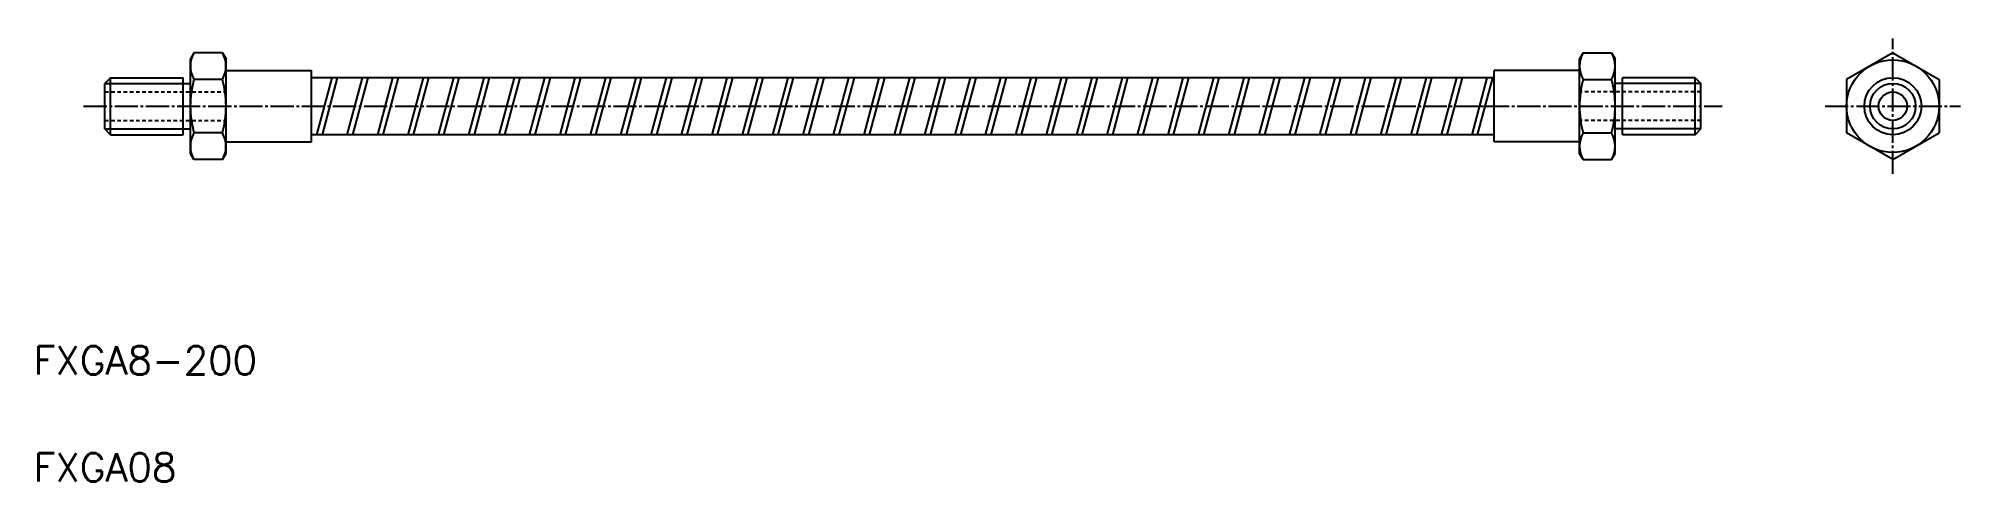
# Model space of a CAD drawing. Extents: x 144 to 414, y 43 to 105.
import ezdxf

# ---------------------------------------------------------------- set-up
doc = ezdxf.new("R2010")
doc.units = 0
doc.header["$LTSCALE"] = 0.25
doc.linetypes.add('CENTER', pattern=[17.5, 13, -1.5, 1.5, -1.5])
doc.linetypes.add('DASHED', pattern=[3.5, 2, -1.5])
doc.layers.get('0').update_dxf_attribs({"linetype": 'CONTINUOUS'})
doc.layers.add('CENTER', color=1, linetype='CENTER')
doc.layers.add('HATCH', color=3, linetype='CONTINUOUS')
doc.styles.get("Standard").update_dxf_attribs({"font": 'txt.shx'})

msp = doc.modelspace()

# ---------------------------------------------------------------- linework, layer by layer
at = {"color": 7, "linetype": 'CONTINUOUS'}
for p, q in [((165.84, 103.14), (165.34, 102.27)), ((169.83, 103.14), (165.84, 103.14)), ((169.83, 103.14), (170.34, 102.27)), ((360.84, 103.14), (360.34, 102.27)), ((360.84, 103.14), (364.83, 103.14)), ((364.83, 103.14), (365.34, 102.27)), ((404.31, 103.14), (397.81, 99.39)), ((404.31, 103.14), (410.81, 99.39)), ((165.34, 89), (165.34, 102.27)), ((170.34, 89), (170.34, 102.27)), ((170.34, 100.63), (182.34, 100.63)), ((182.34, 90.63), (182.34, 100.63)), ((348.34, 90.63), (348.34, 100.63)), ((360.34, 100.63), (348.34, 100.63)), ((360.34, 89), (360.34, 102.27)), ((365.34, 89), (365.34, 102.27)), ((154.14, 99.63), (153.34, 98.83)), ((153.34, 92.43), (153.34, 98.83)), ((154.14, 99.63), (164.34, 99.63)), ((154.14, 91.63), (154.14, 99.63)), ((164.34, 91.63), (164.34, 99.63)), ((164.34, 98.83), (165.34, 98.83)), ((169.83, 99.39), (165.84, 99.39)), ((348.34, 99.63), (182.34, 99.63)), ((360.84, 99.39), (364.83, 99.39)), ((366.34, 98.83), (365.34, 98.83)), ((366.34, 91.63), (366.34, 99.63)), ((376.54, 99.63), (366.34, 99.63)), ((376.54, 99.63), (377.34, 98.83)), ((376.54, 91.63), (376.54, 99.63)), ((377.34, 92.43), (377.34, 98.83)), ((397.81, 99.39), (397.81, 91.88)), ((410.81, 99.39), (410.81, 91.88)), ((154.14, 91.63), (153.34, 92.43)), ((164.34, 92.43), (165.34, 92.43)), ((169.83, 91.88), (165.84, 91.88)), ((360.84, 91.88), (364.83, 91.88)), ((366.34, 92.43), (365.34, 92.43)), ((376.54, 91.63), (377.34, 92.43)), ((404.31, 88.13), (397.81, 91.88)), ((404.31, 88.13), (410.81, 91.88)), ((154.14, 91.63), (164.34, 91.63)), ((170.34, 90.63), (182.34, 90.63)), ((348.34, 91.63), (182.34, 91.63)), ((360.34, 90.63), (348.34, 90.63)), ((376.54, 91.63), (366.34, 91.63)), ((165.84, 88.13), (165.34, 89)), ((169.83, 88.13), (165.84, 88.13)), ((169.83, 88.13), (170.34, 89)), ((360.84, 88.13), (360.34, 89)), ((360.84, 88.13), (364.83, 88.13)), ((364.83, 88.13), (365.34, 89))]:
    msp.add_line(p, q, dxfattribs=at)
at = {"color": 3}
for p, q in [((153.34, 98.83), (164.34, 98.83)), ((377.34, 98.83), (366.34, 98.83)), ((153.34, 92.43), (164.34, 92.43)), ((377.34, 92.43), (366.34, 92.43))]:
    msp.add_line(p, q, dxfattribs=at)
at = {"color": 3, "linetype": 'DASHED'}
for p, q in [((153.34, 97.63), (170.34, 97.63)), ((377.34, 97.63), (360.34, 97.63)), ((153.34, 93.63), (170.34, 93.63)), ((377.34, 93.63), (360.34, 93.63))]:
    msp.add_line(p, q, dxfattribs=at)
at = {"color": 7, "linetype": 'CONTINUOUS'}
for radius in [6.5, 4, 2]:
    msp.add_circle((404.31, 95.63), radius, dxfattribs=at)
at = {"color": 3}
msp.add_circle((404.31, 95.63), 3.2, dxfattribs=at)
at = {"color": 7, "linetype": 'CONTINUOUS'}
for centre, radius, start, end in [((169.09, 101.26), 3.75, 150, 210), ((166.58, 101.26), 3.75, 330, 30), ((364.09, 101.26), 3.75, 150, 210), ((361.58, 101.26), 3.75, 330, 30), ((179.59, 95.63), 14.26, 164.7385, 195.2615), ((156.08, 95.63), 14.26, 344.7385, 15.2615), ((374.59, 95.63), 14.26, 164.7385, 195.2615), ((351.08, 95.63), 14.26, 344.7385, 15.2615), ((169.09, 90.01), 3.75, 150, 210), ((166.58, 90.01), 3.75, 330, 30), ((364.09, 90.01), 3.75, 150, 210), ((361.58, 90.01), 3.75, 330, 30)]:
    msp.add_arc(centre, radius, start, end, dxfattribs=at)
at = {"layer": 'CENTER', "color": 1, "linetype": 'CENTER'}
for p, q in [((404.31, 86.13), (404.31, 105.13)), ((150.34, 95.63), (380.34, 95.63)), ((394.81, 95.63), (413.81, 95.63))]:
    msp.add_line(p, q, dxfattribs=at)
at = {"layer": 'HATCH'}
for p, q in [((185.19, 99.63), (183.04, 91.63)), ((185.96, 99.63), (183.82, 91.63)), ((189.46, 99.63), (187.31, 91.63)), ((190.23, 99.63), (188.09, 91.63)), ((193.72, 99.63), (191.58, 91.63)), ((194.5, 99.63), (192.36, 91.63)), ((197.99, 99.63), (195.85, 91.63)), ((198.77, 99.63), (196.62, 91.63)), ((202.26, 99.63), (200.11, 91.63)), ((203.03, 99.63), (200.89, 91.63)), ((206.52, 99.63), (204.38, 91.63)), ((207.3, 99.63), (205.16, 91.63)), ((210.79, 99.63), (208.65, 91.63)), ((211.57, 99.63), (209.42, 91.63)), ((215.06, 99.63), (212.91, 91.63)), ((215.83, 99.63), (213.69, 91.63)), ((219.32, 99.63), (217.18, 91.63)), ((220.1, 99.63), (217.96, 91.63)), ((223.59, 99.63), (221.45, 91.63)), ((224.37, 99.63), (222.22, 91.63)), ((227.86, 99.63), (225.71, 91.63)), ((228.63, 99.63), (226.49, 91.63)), ((232.12, 99.63), (229.98, 91.63)), ((232.9, 99.63), (230.76, 91.63)), ((236.39, 99.63), (234.25, 91.63)), ((237.17, 99.63), (235.02, 91.63)), ((240.66, 99.63), (238.51, 91.63)), ((241.43, 99.63), (239.29, 91.63)), ((244.93, 99.63), (242.78, 91.63)), ((245.7, 99.63), (243.56, 91.63)), ((249.19, 99.63), (247.05, 91.63)), ((249.97, 99.63), (247.82, 91.63)), ((253.46, 99.63), (251.32, 91.63)), ((254.24, 99.63), (252.09, 91.63)), ((257.73, 99.63), (255.58, 91.63)), ((258.5, 99.63), (256.36, 91.63)), ((261.99, 99.63), (259.85, 91.63)), ((262.77, 99.63), (260.63, 91.63)), ((266.26, 99.63), (264.12, 91.63)), ((267.04, 99.63), (264.89, 91.63)), ((270.53, 99.63), (268.38, 91.63)), ((271.3, 99.63), (269.16, 91.63)), ((274.79, 99.63), (272.65, 91.63)), ((275.57, 99.63), (273.43, 91.63)), ((279.06, 99.63), (276.92, 91.63)), ((279.84, 99.63), (277.69, 91.63)), ((283.33, 99.63), (281.18, 91.63)), ((284.1, 99.63), (281.96, 91.63)), ((287.59, 99.63), (285.45, 91.63)), ((288.37, 99.63), (286.23, 91.63)), ((291.86, 99.63), (289.72, 91.63)), ((292.64, 99.63), (290.49, 91.63)), ((296.13, 99.63), (293.98, 91.63)), ((296.9, 99.63), (294.76, 91.63)), ((300.39, 99.63), (298.25, 91.63)), ((301.17, 99.63), (299.03, 91.63)), ((304.66, 99.63), (302.52, 91.63)), ((305.44, 99.63), (303.29, 91.63)), ((308.93, 99.63), (306.79, 91.63)), ((309.71, 99.63), (307.56, 91.63)), ((313.2, 99.63), (311.05, 91.63)), ((313.97, 99.63), (311.83, 91.63)), ((317.46, 99.63), (315.32, 91.63)), ((318.24, 99.63), (316.1, 91.63)), ((321.73, 99.63), (319.59, 91.63)), ((322.51, 99.63), (320.36, 91.63)), ((326, 99.63), (323.85, 91.63)), ((326.77, 99.63), (324.63, 91.63)), ((330.26, 99.63), (328.12, 91.63)), ((331.04, 99.63), (328.9, 91.63)), ((334.53, 99.63), (332.39, 91.63)), ((335.31, 99.63), (333.16, 91.63)), ((338.8, 99.63), (336.65, 91.63)), ((339.57, 99.63), (337.43, 91.63)), ((343.06, 99.63), (340.92, 91.63)), ((343.84, 99.63), (341.7, 91.63)), ((347.33, 99.63), (345.19, 91.63)), ((348.11, 99.63), (345.96, 91.63))]:
    msp.add_line(p, q, dxfattribs=at)

# ---------------------------------------------------------------- texts
for s, p in [('FXGA8-200', (143.32, 57.96)), ('FXGA08', (143.32, 42.96))]:
    msp.add_text(s, height=4).set_placement(p)

doc.saveas('drawing.dxf')
